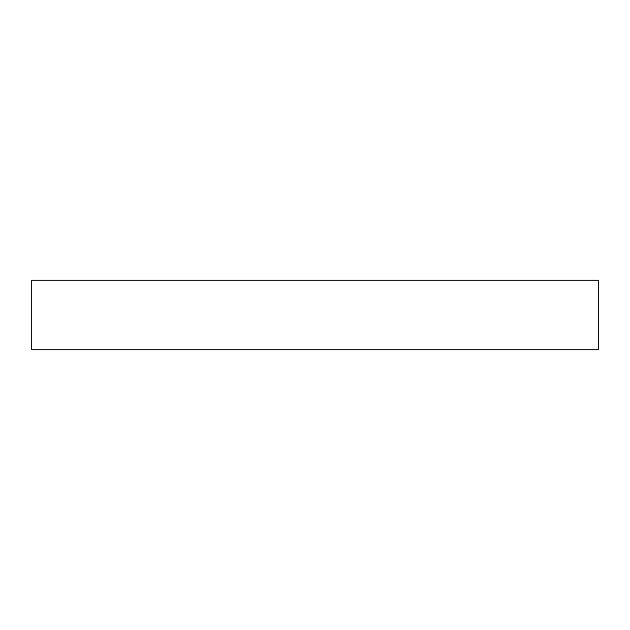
<?xml version="1.0" encoding="UTF-8"?>
<svg xmlns="http://www.w3.org/2000/svg" width="630" height="630" viewBox="0 0 630 630"><rect width="100%" height="100%" fill="white"/><g stroke="black" fill="none" stroke-linecap="round" stroke-linejoin="round"><path stroke-width="0.94" d="M598.5 280.429L31.5 280.429L31.5 349.571L598.5 349.571L598.5 280.429"/></g></svg>
